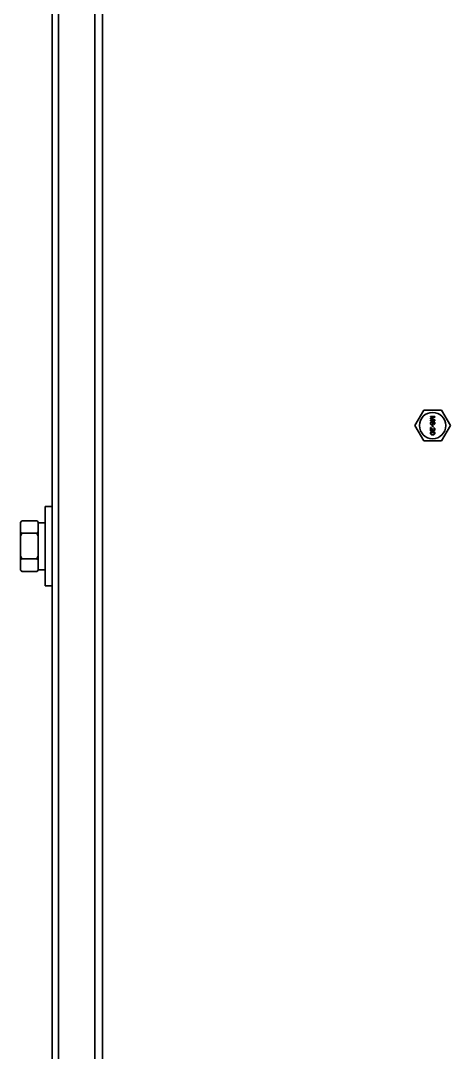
# Model space of a CAD drawing. Header units: millimetres. Extents: x 32496 to 166256, y 3504 to 23939.
# Drawn here: x 49454.7 to 49552.6, y 15831.2 to 16065.9 of the extents above; entities that cross this region are included whole.
import ezdxf

# ---------------------------------------------------------------- set-up
doc = ezdxf.new("R2010")
doc.units = ezdxf.units.MM
doc.layers.get('0').update_dxf_attribs({"lineweight": 35})

msp = doc.modelspace()

# ---------------------------------------------------------------- linework, layer by layer
at = {"linetype": 'Continuous'}
for p, q in [((49471.64, 15308.349), (49471.64, 17321.349)), ((49473.34, 17321.349), (49473.34, 15308.349)), ((49463.34, 16303.849), (49463.34, 15308.349)), ((49461.94, 15948.994), (49461.94, 16193.73)), ((49544.472, 15973.789), (49546.493, 15977.289)), ((49550.534, 15977.289), (49546.493, 15977.289)), ((49550.534, 15977.289), (49552.555, 15973.789)), ((49548.014, 15975.889), (49549.014, 15975.889)), ((49548.014, 15975.764), (49548.014, 15975.889)), ((49548.801, 15975.764), (49548.014, 15975.764)), ((49548.801, 15975.764), (49548.014, 15975.472)), ((49548.014, 15975.305), (49548.014, 15975.472)), ((49548.014, 15975.305), (49548.801, 15975.014)), ((49548.014, 15975.014), (49548.801, 15975.014)), ((49548.014, 15974.889), (49548.014, 15975.014)), ((49548.12, 15975.389), (49549.014, 15975.701)), ((49549.014, 15975.076), (49548.12, 15975.389)), ((49549.014, 15975.889), (49549.014, 15975.701)), ((49549.014, 15975.076), (49549.014, 15974.889)), ((49546.493, 15970.289), (49544.472, 15973.789)), ((49549.014, 15974.889), (49548.014, 15974.889)), ((49548.035, 15974.493), (49548.014, 15974.389)), ((49548.014, 15974.284), (49548.014, 15974.389)), ((49548.014, 15974.284), (49548.035, 15974.18)), ((49548.014, 15973.347), (49548.12, 15973.347)), ((49548.014, 15972.597), (49548.014, 15973.347)), ((49548.12, 15972.597), (49548.014, 15972.597)), ((49548.099, 15974.597), (49548.035, 15974.493)), ((49548.035, 15974.18), (49548.099, 15974.076)), ((49548.184, 15974.659), (49548.099, 15974.597)), ((49548.099, 15974.076), (49548.184, 15974.014)), ((49548.12, 15974.409), (49548.141, 15974.472)), ((49548.12, 15974.409), (49548.12, 15974.264)), ((49548.141, 15974.201), (49548.12, 15974.264)), ((49548.652, 15972.764), (49548.12, 15973.347)), ((49548.12, 15973.18), (49548.588, 15972.659)), ((49548.12, 15973.18), (49548.12, 15972.597)), ((49548.141, 15974.472), (49548.184, 15974.534)), ((49548.184, 15974.139), (49548.141, 15974.201)), ((49548.29, 15974.701), (49548.184, 15974.659)), ((49548.184, 15974.534), (49548.248, 15974.576)), ((49548.248, 15974.097), (49548.184, 15974.139)), ((49548.184, 15974.014), (49548.29, 15973.972)), ((49548.248, 15974.576), (49548.311, 15974.597)), ((49548.311, 15974.076), (49548.248, 15974.097)), ((49548.439, 15974.722), (49548.29, 15974.701)), ((49548.396, 15973.972), (49548.29, 15973.972)), ((49548.375, 15974.597), (49548.311, 15974.597)), ((49548.311, 15974.076), (49548.375, 15974.076)), ((49548.333, 15973.68), (49548.482, 15973.68)), ((49548.333, 15973.639), (49548.333, 15973.68)), ((49548.482, 15973.639), (49548.333, 15973.639)), ((49548.375, 15974.597), (49548.439, 15974.576)), ((49548.439, 15974.097), (49548.375, 15974.076)), ((49548.396, 15973.805), (49548.375, 15973.784)), ((49548.375, 15973.784), (49548.482, 15973.68)), ((49548.482, 15973.639), (49548.375, 15973.534)), ((49548.375, 15973.534), (49548.396, 15973.514)), ((49548.396, 15973.972), (49548.503, 15974.014)), ((49548.524, 15973.68), (49548.396, 15973.805)), ((49548.396, 15973.514), (49548.524, 15973.639)), ((49548.439, 15974.722), (49548.588, 15974.722)), ((49548.439, 15974.576), (49548.482, 15974.534)), ((49548.482, 15974.139), (49548.439, 15974.097)), ((49548.482, 15974.534), (49548.524, 15974.472)), ((49548.524, 15974.201), (49548.482, 15974.139)), ((49548.503, 15974.014), (49548.567, 15974.076)), ((49548.524, 15974.472), (49548.545, 15974.409)), ((49548.545, 15974.264), (49548.524, 15974.201)), ((49548.652, 15973.805), (49548.524, 15973.68)), ((49548.524, 15973.639), (49548.652, 15973.514)), ((49548.588, 15974.618), (49548.545, 15974.618)), ((49548.631, 15974.493), (49548.545, 15974.618)), ((49548.545, 15974.264), (49548.545, 15974.409)), ((49548.567, 15974.076), (49548.631, 15974.18)), ((49548.567, 15973.68), (49548.673, 15973.784)), ((49548.567, 15973.68), (49548.716, 15973.68)), ((49548.716, 15973.639), (49548.567, 15973.639)), ((49548.673, 15973.534), (49548.567, 15973.639)), ((49548.737, 15974.701), (49548.588, 15974.722)), ((49548.588, 15974.618), (49548.716, 15974.597)), ((49548.588, 15972.659), (49548.652, 15972.618)), ((49548.652, 15974.389), (49548.631, 15974.493)), ((49548.631, 15974.18), (49548.652, 15974.284)), ((49548.652, 15974.389), (49548.652, 15974.284)), ((49548.673, 15973.784), (49548.652, 15973.805)), ((49548.652, 15973.514), (49548.673, 15973.534)), ((49548.737, 15972.722), (49548.652, 15972.764)), ((49548.652, 15972.618), (49548.737, 15972.597)), ((49548.716, 15974.597), (49548.779, 15974.576)), ((49548.716, 15973.68), (49548.716, 15973.639)), ((49548.843, 15974.659), (49548.737, 15974.701)), ((49548.737, 15972.722), (49548.779, 15972.722)), ((49548.779, 15972.597), (49548.737, 15972.597)), ((49548.779, 15974.576), (49548.843, 15974.534)), ((49548.843, 15974.159), (49548.779, 15974.118)), ((49548.779, 15974.014), (49548.779, 15974.118)), ((49548.779, 15974.014), (49548.843, 15974.034)), ((49548.865, 15973.305), (49548.779, 15973.326)), ((49548.779, 15973.222), (49548.779, 15973.326)), ((49548.779, 15973.222), (49548.843, 15973.18)), ((49548.843, 15972.764), (49548.779, 15972.722)), ((49548.779, 15972.597), (49548.865, 15972.618)), ((49548.928, 15974.597), (49548.843, 15974.659)), ((49548.843, 15974.534), (49548.886, 15974.472)), ((49548.886, 15974.222), (49548.843, 15974.159)), ((49548.843, 15974.034), (49548.928, 15974.097)), ((49548.843, 15973.18), (49548.886, 15973.118)), ((49548.886, 15972.826), (49548.843, 15972.764)), ((49548.95, 15973.222), (49548.865, 15973.305)), ((49548.865, 15972.618), (49548.95, 15972.701)), ((49548.886, 15974.472), (49548.907, 15974.409)), ((49548.907, 15974.284), (49548.886, 15974.222)), ((49548.886, 15973.118), (49548.907, 15973.014)), ((49548.907, 15972.93), (49548.886, 15972.826)), ((49548.907, 15974.284), (49548.907, 15974.409)), ((49548.907, 15972.93), (49548.907, 15973.014)), ((49548.992, 15974.493), (49548.928, 15974.597)), ((49548.928, 15974.097), (49548.992, 15974.201)), ((49548.992, 15973.139), (49548.95, 15973.222)), ((49548.95, 15972.701), (49548.992, 15972.784)), ((49549.014, 15974.389), (49548.992, 15974.493)), ((49548.992, 15974.201), (49549.014, 15974.305)), ((49549.014, 15972.993), (49548.992, 15973.139)), ((49548.992, 15972.784), (49549.014, 15972.909)), ((49549.014, 15974.389), (49549.014, 15974.305)), ((49549.014, 15972.993), (49549.014, 15972.909)), ((49552.555, 15973.789), (49550.534, 15970.289)), ((49546.493, 15970.289), (49550.534, 15970.289)), ((49548.035, 15972.18), (49548.014, 15972.055)), ((49548.014, 15972.055), (49548.035, 15971.93)), ((49548.099, 15972.284), (49548.035, 15972.18)), ((49548.035, 15971.93), (49548.099, 15971.826)), ((49548.162, 15972.347), (49548.099, 15972.284)), ((49548.099, 15971.826), (49548.162, 15971.764)), ((49548.12, 15972.055), (49548.141, 15972.159)), ((49548.141, 15971.951), (49548.12, 15972.055)), ((49548.141, 15972.159), (49548.184, 15972.222)), ((49548.184, 15971.889), (49548.141, 15971.951)), ((49548.248, 15972.389), (49548.162, 15972.347)), ((49548.162, 15971.764), (49548.248, 15971.722)), ((49548.184, 15972.222), (49548.311, 15972.305)), ((49548.311, 15971.805), (49548.184, 15971.889)), ((49548.311, 15972.409), (49548.248, 15972.389)), ((49548.248, 15971.722), (49548.311, 15971.701)), ((49548.418, 15972.43), (49548.311, 15972.409)), ((49548.311, 15972.305), (49548.439, 15972.326)), ((49548.439, 15971.784), (49548.311, 15971.805)), ((49548.311, 15971.701), (49548.418, 15971.68)), ((49548.418, 15972.43), (49548.609, 15972.43)), ((49548.609, 15971.68), (49548.418, 15971.68)), ((49548.588, 15972.326), (49548.439, 15972.326)), ((49548.439, 15971.784), (49548.588, 15971.784)), ((49548.588, 15972.326), (49548.716, 15972.305)), ((49548.716, 15971.805), (49548.588, 15971.784)), ((49548.716, 15972.409), (49548.609, 15972.43)), ((49548.609, 15971.68), (49548.716, 15971.701)), ((49548.779, 15972.389), (49548.716, 15972.409)), ((49548.716, 15972.305), (49548.843, 15972.222)), ((49548.843, 15971.889), (49548.716, 15971.805)), ((49548.716, 15971.701), (49548.779, 15971.722)), ((49548.865, 15972.347), (49548.779, 15972.389)), ((49548.779, 15971.722), (49548.865, 15971.764)), ((49548.843, 15972.222), (49548.886, 15972.159)), ((49548.886, 15971.951), (49548.843, 15971.889)), ((49548.928, 15972.284), (49548.865, 15972.347)), ((49548.865, 15971.764), (49548.928, 15971.826)), ((49548.886, 15972.159), (49548.907, 15972.055)), ((49548.907, 15972.055), (49548.886, 15971.951)), ((49548.992, 15972.18), (49548.928, 15972.284)), ((49548.928, 15971.826), (49548.992, 15971.93)), ((49549.014, 15972.055), (49548.992, 15972.18)), ((49548.992, 15971.93), (49549.014, 15972.055)), ((49461.94, 15955.349), (49460.34, 15955.349)), ((49460.34, 15955.349), (49460.34, 15937.349)), ((49454.74, 15951.822), (49455.011, 15952.093)), ((49454.74, 15940.875), (49454.74, 15951.822)), ((49455.04, 15952.122), (49455.011, 15952.093)), ((49458.44, 15952.122), (49455.04, 15952.122)), ((49458.44, 15952.122), (49458.469, 15952.093)), ((49458.74, 15951.822), (49458.469, 15952.093)), ((49458.74, 15940.875), (49458.74, 15951.822)), ((49460.34, 15951.699), (49458.74, 15951.699)), ((49458.44, 15949.28), (49455.04, 15949.28)), ((49461.94, 15943.73), (49461.94, 15948.994)), ((49458.44, 15943.506), (49455.04, 15943.506)), ((49461.94, 15698.994), (49461.94, 15943.73)), ((49454.74, 15940.875), (49455.011, 15940.604)), ((49458.44, 15940.575), (49455.04, 15940.575)), ((49458.74, 15940.875), (49458.469, 15940.604)), ((49460.34, 15940.999), (49458.74, 15940.999)), ((49461.94, 15937.349), (49460.34, 15937.349))]:
    msp.add_line(p, q, dxfattribs=at)
msp.add_circle((49548.514, 15973.789), 3, dxfattribs=at)
for centre, radius, start, end in [((49457.554, 15943.165), 3.606, 218.71028, 219.13391), ((49458.877, 15944.355), 5.386, 224.12457, 224.56524), ((49454.604, 15944.354), 5.384, 315.43477, 315.87545), ((49455.925, 15943.166), 3.607, 320.8641, 321.28972)]:
    msp.add_arc(centre, radius, start, end, dxfattribs=at)
for points, knots in [([(49455.011, 15952.093), (49454.986, 15952.069), (49454.893, 15951.973), (49454.803, 15951.874), (49454.74, 15951.797)], [0, 0, 0, 0, 0.2550625, 1, 1, 1, 1]), ([(49458.469, 15952.093), (49458.493, 15952.069), (49458.587, 15951.973), (49458.676, 15951.874), (49458.74, 15951.797)], [0, 0, 0, 0, 0.2550615, 1, 1, 1, 1]), ([(49454.74, 15949.605), (49454.763, 15949.577), (49454.858, 15949.465), (49454.96, 15949.358), (49455.04, 15949.28)], [0, 0, 0, 0, 0.2444076, 1, 1, 1, 1]), ([(49458.74, 15949.605), (49458.717, 15949.577), (49458.621, 15949.465), (49458.519, 15949.358), (49458.44, 15949.28)], [0, 0, 0, 0, 0.2444076, 1, 1, 1, 1]), ([(49455.04, 15943.506), (49455.013, 15943.479), (49454.909, 15943.371), (49454.81, 15943.259), (49454.74, 15943.171)], [0, 0, 0, 0, 0.2552115, 1, 1, 1, 1]), ([(49458.44, 15943.506), (49458.467, 15943.479), (49458.571, 15943.371), (49458.67, 15943.259), (49458.74, 15943.171)], [0, 0, 0, 0, 0.2552107, 1, 1, 1, 1]), ([(49454.757, 15940.89), (49454.776, 15940.865), (49454.858, 15940.768), (49454.944, 15940.674), (49455.011, 15940.605)], [0, 0, 0, 0, 0.2454956, 1, 1, 1, 1]), ([(49458.723, 15940.889), (49458.703, 15940.865), (49458.622, 15940.768), (49458.536, 15940.674), (49458.469, 15940.605)], [0, 0, 0, 0, 0.2454974, 1, 1, 1, 1])]:
    msp.add_open_spline(points, degree=3, knots=knots, dxfattribs=at)
for points in [[(49455.04, 15949.28), (49454.932, 15949.064), (49454.831, 15948.844), (49454.74, 15948.62)], [(49458.44, 15949.28), (49458.548, 15949.064), (49458.649, 15948.844), (49458.74, 15948.62)], [(49454.74, 15944.166), (49454.831, 15943.942), (49454.932, 15943.722), (49455.04, 15943.506)], [(49458.74, 15944.166), (49458.649, 15943.942), (49458.548, 15943.722), (49458.44, 15943.506)]]:
    msp.add_open_spline(points, degree=3, dxfattribs=at)

doc.saveas('drawing.dxf')
